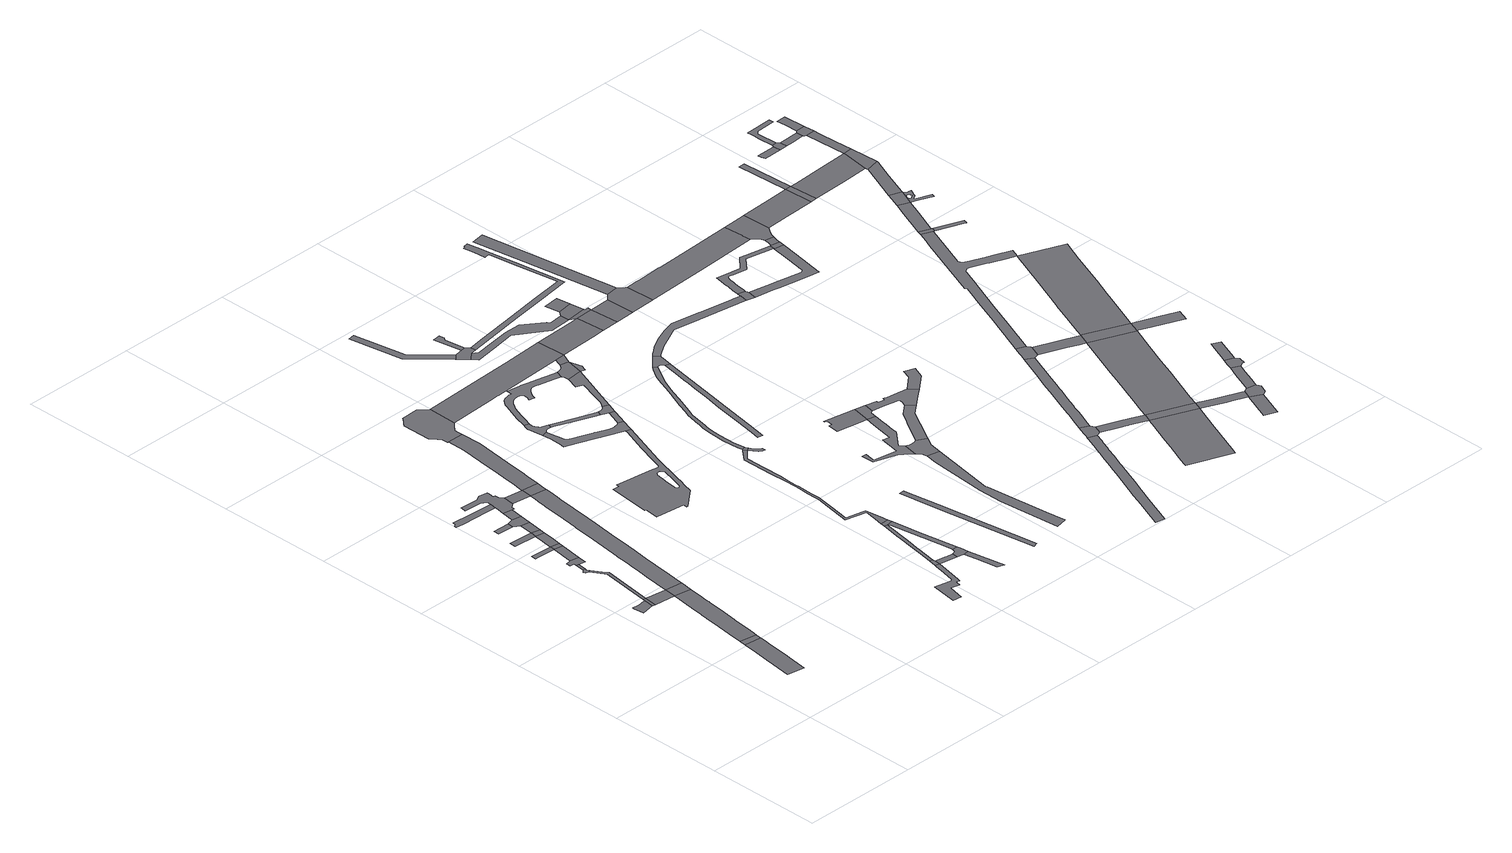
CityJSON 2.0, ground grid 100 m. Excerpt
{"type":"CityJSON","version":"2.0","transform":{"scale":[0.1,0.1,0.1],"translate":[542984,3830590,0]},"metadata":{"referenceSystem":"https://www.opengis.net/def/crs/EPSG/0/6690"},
"CityObjects":{
"road1":{"type":"Road","attributes":{"RoadStructureAttribute.sectionType":"1"},"geometry":[{"type":"MultiSurface","lod":"1","boundaries":[[[0,1,2,3,4,5,6,7,8,9,10,11,12,13,14,15]]]}]},
"road2":{"type":"Road","geometry":[{"type":"MultiSurface","lod":"1","boundaries":[[[16,0,15,17]]]}]},
"road3":{"type":"Road","geometry":[{"type":"MultiSurface","lod":"1","boundaries":[[[18,19,20,21,22,23,24,25]]]}]},
"road4":{"type":"Road","geometry":[{"type":"MultiSurface","lod":"1","boundaries":[[[26,25,24,27,28]]]}]},
"road5":{"type":"Road","attributes":{"RoadStructureAttribute.sectionType":"1"},"geometry":[{"type":"MultiSurface","lod":"1","boundaries":[[[29,30,31,32,33,34,35,36,37,38,16,17,39,40,41,42,43,44,45,46,47,48,49,50,51]]]}]},
"road6":{"type":"Road","attributes":{"RoadStructureAttribute.sectionType":"1"},"geometry":[{"type":"MultiSurface","lod":"1","boundaries":[[[52,28,27,29,53]]]}]},
"road7":{"type":"Road","attributes":{"RoadStructureAttribute.sectionType":"1"},"geometry":[{"type":"MultiSurface","lod":"1","boundaries":[[[54,55,56,57,58,59,60,61,26,28]]]}]},
"road8":{"type":"Road","geometry":[{"type":"MultiSurface","lod":"1","boundaries":[[[62,63,64,65,66,67,68,69,58,57,70,71]]]}]},
"road9":{"type":"Road","attributes":{"RoadStructureAttribute.sectionType":"1"},"geometry":[{"type":"MultiSurface","lod":"1","boundaries":[[[72,62,71,73]]]}]},
"road10":{"type":"Road","geometry":[{"type":"MultiSurface","lod":"1","boundaries":[[[74,75,76,77,72,73,78,79]]]}]},
"road11":{"type":"Road","attributes":{"RoadStructureAttribute.sectionType":"1"},"geometry":[{"type":"MultiSurface","lod":"1","boundaries":[[[80,81,82,83,84,85]]]}]},
"road12":{"type":"Road","geometry":[{"type":"MultiSurface","lod":"1","boundaries":[[[53,29,51,86,87]]]}]},
"road13":{"type":"Road","attributes":{"RoadStructureAttribute.sectionType":"1"},"geometry":[{"type":"MultiSurface","lod":"1","boundaries":[[[84,74,79,88]]]}]},
"road14":{"type":"Road","attributes":{"RoadStructureAttribute.sectionType":"1"},"geometry":[{"type":"MultiSurface","lod":"1","boundaries":[[[89,90,91,92]]]}]},
"road15":{"type":"Road","geometry":[{"type":"MultiSurface","lod":"1","boundaries":[[[85,84,88,93]]]}]},
"road16":{"type":"Road","geometry":[{"type":"MultiSurface","lod":"1","boundaries":[[[94,95,96,97]]]}]},
"road17":{"type":"Road","attributes":{"RoadStructureAttribute.sectionType":"1"},"geometry":[{"type":"MultiSurface","lod":"1","boundaries":[[[91,98,99,100,85,93,101,102]]]}]},
"road18":{"type":"Road","geometry":[{"type":"MultiSurface","lod":"1","boundaries":[[[103,104,105,106,107,108,109,110,111]]]}]},
"road19":{"type":"Road","geometry":[{"type":"MultiSurface","lod":"1","boundaries":[[[92,91,102,112]]]}]},
"road20":{"type":"Road","attributes":{"RoadStructureAttribute.sectionType":"1"},"geometry":[{"type":"MultiSurface","lod":"1","boundaries":[[[113,92,112,114]]]}]},
"road21":{"type":"Road","geometry":[{"type":"MultiSurface","lod":"1","boundaries":[[[115,97,96,113,114,116]]]}]},
"road22":{"type":"Road","attributes":{"RoadStructureAttribute.sectionType":"1"},"geometry":[{"type":"MultiSurface","lod":"1","boundaries":[[[117,115,116,118]]]}]},
"road23":{"type":"Road","attributes":{"RoadStructureAttribute.sectionType":"1"},"geometry":[{"type":"MultiSurface","lod":"1","boundaries":[[[119,120,121,122,123,124,125,126,111,110,127,117,118,128,129,130,131,132,133,134,135,136,137]]]}]},
"road24":{"type":"Road","attributes":{"RoadStructureAttribute.sectionType":"1"},"geometry":[{"type":"MultiSurface","lod":"1","boundaries":[[[138,139,140,141,142,143,144,145,146,147,148,149,150,151,152,153,154,155,156,157,53,87,158,159,160,161,162,163,164,165,166,167,168,169,170,171,172,173]]]}]},
"road25":{"type":"Road","attributes":{"RoadStructureAttribute.sectionType":"1"},"geometry":[{"type":"MultiSurface","lod":"1","boundaries":[[[174,131,130,175,138,176]]]}]},
"road26":{"type":"Road","geometry":[{"type":"MultiSurface","lod":"1","boundaries":[[[176,138,173,177,178]]]}]},
"road27":{"type":"Road","attributes":{"RoadStructureAttribute.sectionType":"1"},"geometry":[{"type":"MultiSurface","lod":"1","boundaries":[[[179,180,181,182,183,184,185,186,187,188,189,190,191,192,193,176,178]]]}]},
"road28":{"type":"Road","attributes":{"RoadStructureAttribute.sectionType":"1"},"geometry":[{"type":"MultiSurface","lod":"1","boundaries":[[[194,195,196,197,198,199,200,201,202,203,204,205,206,207,208,209]]]}]},
"road29":{"type":"Road","geometry":[{"type":"MultiSurface","lod":"1","boundaries":[[[210,211,212,213,214,215,216,217,218,219,220,221,184,183,222,223,224,225,226]]]}]},
"road30":{"type":"Road","geometry":[{"type":"MultiSurface","lod":"1","boundaries":[[[227,194,209,228,229]]]}]},
"road31":{"type":"Road","geometry":[{"type":"MultiSurface","lod":"1","boundaries":[[[230,231,232,233,234,235,236,237,238,239,240,241,242,243,244,245,246,247,248,249,250,251,252,253],[254,255,256,257,258,259,260,261,262,263,264,265,266,267,268,269,270,271,272,273,274,275]]]}]},
"road32":{"type":"Road","attributes":{"RoadStructureAttribute.sectionType":"1"},"geometry":[{"type":"MultiSurface","lod":"1","boundaries":[[[276,277,228,209,278,279,280]]]}]},
"road33":{"type":"Road","attributes":{"RoadStructureAttribute.sectionType":"1"},"geometry":[{"type":"MultiSurface","lod":"1","boundaries":[[[281,282,283,284,285,286,227,229,287,288,289,290,291,292,293]]]}]},
"road34":{"type":"Road","attributes":{"RoadStructureAttribute.sectionType":"1"},"geometry":[{"type":"MultiSurface","lod":"1","boundaries":[[[294,295,296,297,298]]]}]},
"road35":{"type":"Road","geometry":[{"type":"MultiSurface","lod":"1","boundaries":[[[299,300,301,302,303,280,279,304,305,295,294]]]}]},
"road36":{"type":"Road","geometry":[{"type":"MultiSurface","lod":"1","boundaries":[[[306,307,308,309,310,311,312,313,314,315,316,317,318,319,320,321,322,323,324]]]}]},
"road37":{"type":"Road","attributes":{"RoadStructureAttribute.sectionType":"1"},"geometry":[{"type":"MultiSurface","lod":"1","boundaries":[[[325,326,327,293,328,329,330,331,301,300]]]}]},
"road38":{"type":"Road","geometry":[{"type":"MultiSurface","lod":"1","boundaries":[[[332,333,281,293,327]]]}]},
"road39":{"type":"Road","attributes":{"RoadStructureAttribute.sectionType":"1"},"geometry":[{"type":"MultiSurface","lod":"1","boundaries":[[[334,335,336,337,338,339,340,341,342,343,344,345,346,347,313,312,348,349,350,351,352,353,354,355,356,357,358,232,231,359,360,361,362]]]}]},
"road40":{"type":"Road","attributes":{"RoadStructureAttribute.sectionType":"1"},"geometry":[{"type":"MultiSurface","lod":"1","boundaries":[[[363,364,365,366,367,368,369,370,371,372,373,374,375,376,333,332,377,378,379,380,381,382,383,384,385,386,387,388,389,390,391,392,393]]]}]},
"road41":{"type":"Road","attributes":{"RoadStructureAttribute.sectionType":"1"},"geometry":[{"type":"MultiSurface","lod":"1","boundaries":[[[394,395,396,319,318,397,398,399,400,401,402]]]}]},
"road42":{"type":"Road","attributes":{"RoadStructureAttribute.sectionType":"1"},"geometry":[{"type":"MultiSurface","lod":"1","boundaries":[[[403,404,405,406,407,408,409,410,411,412,413,414,415,416,417,418,419,420,421,306,324,422,423,424,425,426,427,428,429,430,431,432,433,434,435,436,437,438,439,440,441,442,443,444,445,446,447,448,449,450]]]}]},
"road43":{"type":"Road","geometry":[{"type":"MultiSurface","lod":"1","boundaries":[[[451,452,453,454,455,456,457,458]]]}]},
"road44":{"type":"Road","geometry":[{"type":"MultiSurface","lod":"1","boundaries":[[[459,460,461,362,361,462,463]]]}]},
"road45":{"type":"Road","attributes":{"function":"3","RoadStructureAttribute.sectionType":"1"},"geometry":[{"type":"MultiSurface","lod":"1","boundaries":[[[464,465,466,226,225,467,468,469,470,471,472,473]]]}]},
"road46":{"type":"Road","geometry":[{"type":"MultiSurface","lod":"1","boundaries":[[[474,475,476,402,401,459,463,477]]]}]},
"road47":{"type":"Road","geometry":[{"type":"MultiSurface","lod":"1","boundaries":[[[478,479,480,363,393,481]]]}]},
"road48":{"type":"Road","geometry":[{"type":"MultiSurface","lod":"1","boundaries":[[[482,483,484,485,486,487,488,481,393]]]}]},
"road49":{"type":"Road","attributes":{"RoadStructureAttribute.sectionType":"1"},"geometry":[{"type":"MultiSurface","lod":"1","boundaries":[[[489,490,491,492,493,494]]]}]},
"road50":{"type":"Road","geometry":[{"type":"MultiSurface","lod":"1","boundaries":[[[495,496,497,498,494,493,499,500,501,502,503]]]}]},
"road51":{"type":"Road","attributes":{"RoadStructureAttribute.sectionType":"1"},"geometry":[{"type":"MultiSurface","lod":"1","boundaries":[[[504,505,506,507,508,509,510,511,512,513,474,477]]]}]},
"road52":{"type":"Road","attributes":{"RoadStructureAttribute.sectionType":"1"},"geometry":[{"type":"MultiSurface","lod":"1","boundaries":[[[514,515,516,517,497,496]]]}]},
"road53":{"type":"Road","geometry":[{"type":"MultiSurface","lod":"1","boundaries":[[[518,519,520,521,522,450,449,523,524,507,506,525]]]}]},
"road54":{"type":"Road","attributes":{"RoadStructureAttribute.sectionType":"1"},"geometry":[{"type":"MultiSurface","lod":"1","boundaries":[[[526,527,528,529,530,531,532,533,534,535,536,537,538,539,540,541,542,543,544,480,479,545,546,547,548,549,550,551,552,553,554,555,556,557,558,559,560,561,562,563,564]]]}]},
"road55":{"type":"Road","attributes":{"RoadStructureAttribute.sectionType":"1"},"geometry":[{"type":"MultiSurface","lod":"1","boundaries":[[[565,566,567,568,569,570,571,572,573,574,575]]]}]},
"road56":{"type":"Road","geometry":[{"type":"MultiSurface","lod":"1","boundaries":[[[576,577,578,525,506]]]}]},
"road57":{"type":"Road","geometry":[{"type":"MultiSurface","lod":"1","boundaries":[[[473,472,579,518,525]]]}]},
"road58":{"type":"Road","attributes":{"RoadStructureAttribute.sectionType":"1"},"geometry":[{"type":"MultiSurface","lod":"1","boundaries":[[[580,581,582,583,584,585,586,587,588,589,590,591,592,593,594,595,596,597,598]]]}]},
"road59":{"type":"Road","attributes":{"RoadStructureAttribute.sectionType":"1"},"geometry":[{"type":"MultiSurface","lod":"1","boundaries":[[[599,600,601,602,603,604,501,500,605,606,607,608,609,610]]]}]},
"road60":{"type":"Road","attributes":{"RoadStructureAttribute.sectionType":"1"},"geometry":[{"type":"MultiSurface","lod":"1","boundaries":[[[611,612,613,614,615,616,617,618,619,620,621,622,623,624,625,626,627,628,629,630,631,632,633]]]}]},
"road61":{"type":"Road","geometry":[{"type":"MultiSurface","lod":"1","boundaries":[[[634,635,636,637,626,625,638,639,565,575,640,641,642,643]]]}]},
"road62":{"type":"Road","geometry":[{"type":"MultiSurface","lod":"1","boundaries":[[[644,645,646,647,648,649,650,651,611,652]]]}]},
"road63":{"type":"Road","geometry":[{"type":"MultiSurface","lod":"1","boundaries":[[[653,654,655,656,526,564,657,658,659,660,580,598,661,662]]]}]},
"road64":{"type":"Road","attributes":{"function":"3","RoadStructureAttribute.sectionType":"1"},"geometry":[{"type":"MultiSurface","lod":"1","boundaries":[[[663,664,464,473,665,666]]]}]},
"road65":{"type":"Road","geometry":[{"type":"MultiSurface","lod":"1","boundaries":[[[652,611,633,667,668,669]]]}]},
"road66":{"type":"Road","attributes":{"RoadStructureAttribute.sectionType":"1"},"geometry":[{"type":"MultiSurface","lod":"1","boundaries":[[[670,671,672,673,674,643,642,675,676,677,678,679]]]}]},
"road67":{"type":"Road","attributes":{"RoadStructureAttribute.sectionType":"1"},"geometry":[{"type":"MultiSurface","lod":"1","boundaries":[[[680,681,682,683,684,685,686,687,688,689,690,691,692,693,694,695,696,697,698,503,502]]]}]},
"road68":{"type":"Road","attributes":{"RoadStructureAttribute.sectionType":"1"},"geometry":[{"type":"MultiSurface","lod":"1","boundaries":[[[699,700,701,702,703,704,705,706,707,708,709,710,711,712,713,714,715,716,717,718,719,720,721,722,723,724,725,726,727,728,729,730,731,732]]]}]},
"road69":{"type":"Road","geometry":[{"type":"MultiSurface","lod":"1","boundaries":[[[733,663,666,734]]]}]},
"road70":{"type":"Road","attributes":{"RoadStructureAttribute.sectionType":"1"},"geometry":[{"type":"MultiSurface","lod":"1","boundaries":[[[735,736,737,609,663,733]]]}]},
"road71":{"type":"Road","geometry":[{"type":"MultiSurface","lod":"1","boundaries":[[[738,739,610,609,737]]]}]},
"road72":{"type":"Road","geometry":[{"type":"MultiSurface","lod":"1","boundaries":[[[740,741,739,738]]]}]},
"road73":{"type":"Road","attributes":{"RoadStructureAttribute.sectionType":"1"},"geometry":[{"type":"MultiSurface","lod":"1","boundaries":[[[742,743,744,745,746,747,748,749,669,668,750,751,752,753,754,755,756,670,679,757,758,759]]]}]},
"road74":{"type":"Road","attributes":{"function":"3","RoadStructureAttribute.sectionType":"1"},"geometry":[{"type":"MultiSurface","lod":"1","boundaries":[[[760,733,734,761]]]}]},
"road75":{"type":"Road","attributes":{"RoadStructureAttribute.sectionType":"1"},"geometry":[{"type":"MultiSurface","lod":"1","boundaries":[[[762,763,764,765,766,767,768,769,770,771,772,773,774,775,653,662,776,777,778,779,780,781,782,783,784,785]]]}]},
"road76":{"type":"Road","geometry":[{"type":"MultiSurface","lod":"1","boundaries":[[[786,787,788,699,732,789,790,791,792]]]}]},
"road77":{"type":"Road","geometry":[{"type":"MultiSurface","lod":"1","boundaries":[[[793,794,795,796,797,798,760,761,799,800,801,802]]]}]},
"road78":{"type":"Road","geometry":[{"type":"MultiSurface","lod":"1","boundaries":[[[803,804,805,806,759,758]]]}]},
"road79":{"type":"Road","attributes":{"RoadStructureAttribute.sectionType":"1"},"geometry":[{"type":"MultiSurface","lod":"1","boundaries":[[[807,808,809,810,796,795]]]}]},
"road80":{"type":"Road","attributes":{"RoadStructureAttribute.sectionType":"1"},"geometry":[{"type":"MultiSurface","lod":"1","boundaries":[[[811,812,813,814,791,790,815,816,817,818,819,820,821,822]]]}]},
"road81":{"type":"Road","attributes":{"function":"3","RoadStructureAttribute.sectionType":"1"},"geometry":[{"type":"MultiSurface","lod":"1","boundaries":[[[821,823,824,825,826,827,828,829,830,831,832,833,834,835]]]}]},
"road82":{"type":"Road","attributes":{"RoadStructureAttribute.sectionType":"1"},"geometry":[{"type":"MultiSurface","lod":"1","boundaries":[[[836,837,838,839,840,841,842,843,844,845,786,792,846,847,848,849,850,851,852,853,854,855,856,857]]]}]},
"road83":{"type":"Road","geometry":[{"type":"MultiSurface","lod":"1","boundaries":[[[858,859,785,784,860,861,862,863]]]}]},
"road84":{"type":"Road","geometry":[{"type":"MultiSurface","lod":"1","boundaries":[[[822,821,835,864]]]}]},
"road85":{"type":"Road","attributes":{"function":"3","RoadStructureAttribute.sectionType":"1"},"geometry":[{"type":"MultiSurface","lod":"1","boundaries":[[[865,866,867,868,869,870,871,872,873,802,801,874,875]]]}]},
"road86":{"type":"Road","geometry":[{"type":"MultiSurface","lod":"1","boundaries":[[[876,877,878,879,880,836,857,881,882,883,884,885,886,887]]]}]},
"road87":{"type":"Road","attributes":{"RoadStructureAttribute.sectionType":"1"},"geometry":[{"type":"MultiSurface","lod":"1","boundaries":[[[888,889,890,891,892,893,894,895,858,863,896,897,898,899,900,901,902,903,904,905,906,907,908,909,910]]]}]},
"road88":{"type":"Road","attributes":{"RoadStructureAttribute.sectionType":"1"},"geometry":[{"type":"MultiSurface","lod":"1","boundaries":[[[911,912,913,914,915,916,917,918,919,861,860,920,921,922,923,924,925,926,927]]]}]},
"road89":{"type":"Road","attributes":{"RoadStructureAttribute.sectionType":"1"},"geometry":[{"type":"MultiSurface","lod":"1","boundaries":[[[928,929,930,931,864,835,932,933,934,935,936,937]]]}]},
"road90":{"type":"Road","attributes":{"function":"3","RoadStructureAttribute.sectionType":"1"},"geometry":[{"type":"MultiSurface","lod":"1","boundaries":[[[938,939,940,941,942,943,822,864,944,945,946,947,948,949]]]}]},
"road91":{"type":"Road","attributes":{"RoadStructureAttribute.sectionType":"1"},"geometry":[{"type":"MultiSurface","lod":"1","boundaries":[[[936,950,951,952,953]]]}]},
"road92":{"type":"Road","attributes":{"RoadStructureAttribute.sectionType":"1"},"geometry":[{"type":"MultiSurface","lod":"1","boundaries":[[[954,884,883,955,956,957,938,958]]]}]},
"road93":{"type":"Road","geometry":[{"type":"MultiSurface","lod":"1","boundaries":[[[959,960,937,936,953,961,962,963,964,965]]]}]},
"road94":{"type":"Road","geometry":[{"type":"MultiSurface","lod":"1","boundaries":[[[910,909,911,927,966,967]]]}]},
"road95":{"type":"Road","attributes":{"RoadStructureAttribute.sectionType":"1"},"geometry":[{"type":"MultiSurface","lod":"1","boundaries":[[[968,969,970,971,959,965,972,973,974,975,976]]]}]},
"road96":{"type":"Road","attributes":{"RoadStructureAttribute.sectionType":"1"},"geometry":[{"type":"MultiSurface","lod":"1","boundaries":[[[977,978,967,966,979,980]]]}]},
"road97":{"type":"Road","geometry":[{"type":"MultiSurface","lod":"1","boundaries":[[[981,958,938,949,982,983]]]}]},
"road98":{"type":"Road","geometry":[{"type":"MultiSurface","lod":"1","boundaries":[[[984,985,867,866,865,875,986,987,977,980,988,989,990]]]}]},
"road99":{"type":"Road","geometry":[{"type":"MultiSurface","lod":"1","boundaries":[[[991,992,968,976,993,994,995,996,997]]]}]},
"road100":{"type":"Road","attributes":{"RoadStructureAttribute.sectionType":"1"},"geometry":[{"type":"MultiSurface","lod":"1","boundaries":[[[998,999,1000,1001,1002,1003,1004,1005,1006,1007,876,887,1008,1009,1010,1011,1012,1013,1014,1015,1016,1017,1018,1019,1020,1021,1022,1023,1024,1025,1026,1027,1028,1029,1030,1031,1032,1033]]]}]},
"road101":{"type":"Road","attributes":{"RoadStructureAttribute.sectionType":"1"},"geometry":[{"type":"MultiSurface","lod":"1","boundaries":[[[1034,1035,1036,991,997,1037,1038,1039]]]}]},
"road102":{"type":"Road","attributes":{"RoadStructureAttribute.sectionType":"1"},"geometry":[{"type":"MultiSurface","lod":"1","boundaries":[[[1040,1041,983,982,1042,1043,1044,1045]]]}]},
"road103":{"type":"Road","attributes":{"function":"3","RoadStructureAttribute.sectionType":"1"},"geometry":[{"type":"MultiSurface","lod":"1","boundaries":[[[1046,1047,984,990,1048,1049]]]}]},
"road104":{"type":"Road","attributes":{"function":"3","RoadStructureAttribute.sectionType":"1"},"geometry":[{"type":"MultiSurface","lod":"1","boundaries":[[[1019,1050,1051,1052,1053,1054,1055,1056,981,983,1057,1058,1059,1060,1061,1062]]]}]},
"road105":{"type":"Road","geometry":[{"type":"MultiSurface","lod":"1","boundaries":[[[1063,998,1033,1064,1065,1066,1067]]]}]},
"road106":{"type":"Road","geometry":[{"type":"MultiSurface","lod":"1","boundaries":[[[1068,1046,1049,1069]]]}]},
"road107":{"type":"Road","attributes":{"RoadStructureAttribute.sectionType":"1"},"geometry":[{"type":"MultiSurface","lod":"1","boundaries":[[[1070,1071,1046,1068]]]}]},
"road108":{"type":"Road","attributes":{"RoadStructureAttribute.sectionType":"1"},"geometry":[{"type":"MultiSurface","lod":"1","boundaries":[[[1072,1073,1074,1063,1067,1075,1076,1077]]]}]},
"road109":{"type":"Road","attributes":{"RoadStructureAttribute.sectionType":"1"},"geometry":[{"type":"MultiSurface","lod":"1","boundaries":[[[1078,1079,1080,1081,1082,1083,1066,1065]]]}]},
"road110":{"type":"Road","geometry":[{"type":"MultiSurface","lod":"1","boundaries":[[[1084,1073,1072,1077,1085]]]}]},
"road111":{"type":"Road","attributes":{"function":"3","RoadStructureAttribute.sectionType":"1"},"geometry":[{"type":"MultiSurface","lod":"1","boundaries":[[[1086,1087,1088,1068,1069,1089,1090,1091]]]}]},
"road112":{"type":"Road","attributes":{"RoadStructureAttribute.sectionType":"1"},"geometry":[{"type":"MultiSurface","lod":"1","boundaries":[[[1092,1093,1094,1095,1096,1097,1085,1077,1098,1099,1100,1101,1102,1103,1104,1105,1106,1107,1108,1109,1110,1111],[1112,1113,1114,1115,1116,1117,1118,1119,1120,1121,1122,1123,1124,1125,1126,1127,1128,1129,1130,1131,1132]]]}]},
"road113":{"type":"Road","geometry":[{"type":"MultiSurface","lod":"1","boundaries":[[[1133,1134,1135,1136,1137,1138]]]}]},
"road114":{"type":"Road","attributes":{"RoadStructureAttribute.sectionType":"1"},"geometry":[{"type":"MultiSurface","lod":"1","boundaries":[[[1139,1140,1141,1142,1143,1084,1085]]]}]},
"road115":{"type":"Road","geometry":[{"type":"MultiSurface","lod":"1","boundaries":[[[1144,1145,1146,1147,1133,1138,1148,1149,1150,1151,1152]]]}]},
"road116":{"type":"Road","attributes":{"RoadStructureAttribute.sectionType":"1"},"geometry":[{"type":"MultiSurface","lod":"1","boundaries":[[[1153,1152,1151,1154,1155]]]}]},
"road117":{"type":"Road","geometry":[{"type":"MultiSurface","lod":"1","boundaries":[[[1156,1086,1091,1157,1158,1143,1142]]]}]},
"road118":{"type":"Road","attributes":{"RoadStructureAttribute.sectionType":"1"},"geometry":[{"type":"MultiSurface","lod":"1","boundaries":[[[1159,1160,1161,1162,1163,1146,1145,1164,1165,1166]]]}]},
"road119":{"type":"Road","attributes":{"RoadStructureAttribute.sectionType":"1"},"geometry":[{"type":"MultiSurface","lod":"1","boundaries":[[[1167,1168,1169,1170,1171,1172,1086,1156]]]}]},
"road120":{"type":"Road","geometry":[{"type":"MultiSurface","lod":"1","boundaries":[[[1173,1174,1175,1153,1155,1176,1170,1169]]]}]},
"road121":{"type":"Road","attributes":{"RoadStructureAttribute.sectionType":"1"},"geometry":[{"type":"MultiSurface","lod":"1","boundaries":[[[1177,1178,1179,1180,1181,1174,1173]]]}]}
},
"vertices":[
[361,1012,0],[345,885,0],[329,765,0],[319,689,0],[311,629,0],[299,529,0],[297,514,0],[445,493,0],[450,528,0],[458,593,0],[459,603,0],[475,717,0],[484,798,0],[499,909,0],[505,958,0],[510,1002,0],
[369,1072,0],[517,1053,0],
[260,1952,0],[202,1942,0],[137,1947,0],[136,1932,0],[149,1848,0],[227,1860,0],[257,1864,0],[272,1951,0],
[275,1974,0],[285,1861,0],[298,1971,0],
[467,1840,0],[455,1741,0],[435,1597,0],[430,1555,0],[426,1523,0],[411,1405,0],[400,1321,0],[392,1260,0],[378,1143,0],[371,1090,0],[524,1108,0],[526,1124,0],[539,1219,0],[549,1304,0],[551,1319,0],[556,1355,0],[566,1436,0],[583,1567,0],[587,1600,0],[588,1612,0],[590,1627,0],[603,1733,0],[615,1820,0],
[308,1970,0],[481,1947,0],
[359,2406,0],[351,2407,0],[342,2423,0],[280,2526,0],[262,2515,0],[322,2413,0],[334,2393,0],[330,2370,0],
[248,2564,0],[245,2559,0],[241,2554,0],[237,2550,0],[233,2546,0],[229,2542,0],[225,2538,0],[234,2521,0],[266,2549,0],[267,2561,0],
[257,2640,0],[277,2637,0],
[269,2717,0],[222,2703,0],[220,2670,0],[261,2667,0],[337,2628,0],[347,2706,0],
[163,2957,0],[115,2961,0],[112,2916,0],[137,2914,0],[294,2904,0],[300,2948,0],
[623,1884,0],[629,1929,0],
[373,2893,0],
[127,3192,0],[123,3137,0],[325,3125,0],[333,3179,0],
[380,2937,0],
[162,3391,0],[158,3341,0],[297,3333,0],[307,3385,0],
[323,3109,0],[313,3039,0],[301,2953,0],[393,3034,0],[404,3114,0],
[201,3670,0],[30,3680,0],[29,3659,0],[5,3639,0],[4,3621,0],[70,3618,0],[312,3607,0],[392,3604,0],[399,3658,0],
[411,3163,0],
[349,3299,0],[428,3288,0],
[364,3401,0],[443,3390,0],
[378,3507,0],[457,3496,0],
[416,3795,0],[371,3770,0],[215,3779,0],[213,3763,0],[209,3730,0],[335,3722,0],[356,3721,0],[403,3693,0],[390,3589,0],[477,3493,0],[481,3522,0],[517,3549,0],[530,3648,0],[525,3654,0],[503,3684,0],[506,3713,0],[487,3716,0],[493,3766,0],[495,3785,0],
[684,3527,0],[677,3470,0],[669,3412,0],[663,3363,0],[662,3357,0],[650,3262,0],[635,3142,0],[617,3004,0],[617,3000,0],[615,2986,0],[600,2870,0],[583,2737,0],[559,2557,0],[554,2519,0],[552,2506,0],[541,2414,0],[533,2351,0],[528,2311,0],[524,2278,0],[508,2165,0],[639,2013,0],[653,2128,0],[666,2232,0],[680,2343,0],[697,2477,0],[716,2627,0],[732,2747,0],[750,2891,0],[758,2956,0],[766,3023,0],[787,3188,0],[799,3282,0],[805,3326,0],[813,3383,0],[821,3446,0],[828,3509,0],
[536,3647,0],[525,3548,0],[697,3627,0],
[835,3562,0],[841,3608,0],
[858,3739,0],[862,3769,0],[886,3964,0],[928,4286,0],[924,4464,0],[779,4461,0],[782,4304,0],[759,4117,0],[747,4022,0],[743,3989,0],[742,3979,0],[716,3768,0],[712,3737,0],[701,3661,0],[698,3636,0],
[2092,767,0],[2090,754,0],[2066,647,0],[2043,549,0],[2028,539,0],[2027,539,0],[2014,541,0],[1884,567,0],[1851,347,0],[1927,335,0],[1958,473,0],[2033,459,0],[2042,499,0],[2072,494,0],[2079,521,0],[2132,760,0],
[970,4884,0],[926,4923,0],[922,4927,0],[771,4922,0],[771,4919,0],[730,4872,0],[707,4846,0],[711,4595,0],[728,4571,0],[772,4513,0],[772,4460,0],[776,4461,0],[923,4502,0],[922,4539,0],[965,4584,0],[991,4610,0],[995,4861,0],
[2106,835,0],[2139,810,0],[2134,830,0],
[1687,3204,0],[1834,3627,0],[1794,3641,0],[1787,3616,0],[1710,3402,0],[1653,3221,0],[1629,3144,0],[1610,3130,0],[1562,3137,0],[1232,3181,0],[1228,3155,0],[1172,3161,0],[1152,2992,0],[1130,2799,0],[1143,2797,0],[1142,2785,0],[1130,2674,0],[1384,2644,0],[1382,2613,0],[1391,2611,0],[1554,2747,0],[1581,2839,0],[1588,2862,0],[1612,2946,0],[1576,2960,0],[1566,2925,0],[1543,2846,0],[1537,2840,0],[1526,2838,0],[1519,2838,0],[1512,2844,0],[1509,2855,0],[1509,2870,0],[1521,2957,0],[1523,2971,0],[1536,3060,0],[1542,3069,0],[1548,3076,0],[1556,3082,0],[1558,3083,0],[1566,3083,0],[1579,3082,0],[1587,3072,0],[1596,3061,0],[1599,3052,0],[1598,3039,0],
[2242,791,0],[2224,794,0],[2221,743,0],[2285,731,0],[2295,784,0],
[2208,1399,0],[2177,1243,0],[2170,1201,0],[2144,1047,0],[2140,1023,0],[2128,950,0],[2168,1018,0],[2171,1035,0],[2184,1110,0],[2190,1145,0],[2231,1371,0],[2234,1388,0],[2238,1393,0],
[2399,726,0],[2348,717,0],[2366,610,0],[2398,430,0],[2453,406,0],
[2387,796,0],[2382,825,0],[2337,824,0],[2332,804,0],[2322,789,0],[2338,722,0],[2342,719,0],
[1324,4221,0],[1318,4203,0],[1311,4183,0],[1304,4166,0],[1314,4116,0],[1315,4108,0],[1325,4031,0],[1375,4046,0],[1380,4051,0],[1387,4056,0],[1400,4062,0],[1415,4067,0],[1440,4064,0],[1453,4098,0],[1389,4124,0],[1382,4134,0],[1374,4144,0],[1361,4174,0],[1363,4209,0],
[2333,1126,0],[2315,1234,0],[2290,1401,0],[2251,1371,0],[2296,1096,0],[2298,1083,0],[2331,867,0],
[2284,1440,0],[2215,1439,0],
[1808,3743,0],[1781,3739,0],[1775,3738,0],[1733,3742,0],[1642,3777,0],[1618,3786,0],[1609,3790,0],[1505,3829,0],[1449,3850,0],[1434,3856,0],[1429,3859,0],[1402,3880,0],[1395,3909,0],[1375,4029,0],[1333,3958,0],[1331,3911,0],[1327,3846,0],[1326,3832,0],[1324,3818,0],[1425,3780,0],[1434,3777,0],[1439,3775,0],[1586,3719,0],[1603,3712,0],[1629,3702,0],[1850,3672,0],[1866,3716,0],[1875,3741,0],[1828,3758,0],
[2206,2846,0],[2123,2752,0],[2123,2750,0],[2125,2482,0],[2132,2329,0],[2132,2252,0],[2133,2224,0],[2124,2097,0],[2127,2042,0],[2128,1994,0],[2104,1877,0],[2066,1659,0],[2249,1621,0],[2230,1513,0],[2278,1481,0],[2259,1626,0],[2256,1638,0],[2254,1643,0],[2243,1646,0],[2091,1679,0],[2121,1862,0],[2147,2012,0],[2144,2089,0],[2148,2217,0],[2147,2252,0],[2149,2327,0],[2151,2412,0],[2149,2579,0],[2148,2741,0],[2148,2744,0],[2229,2825,0],
[1793,3975,0],[1648,4026,0],[1515,4073,0],[1465,4057,0],[1608,4001,0],[1639,3989,0],[1786,3933,0],[1816,3922,0],[1831,3961,0],
[1967,4552,0],[1835,4583,0],[1786,4593,0],[1742,4602,0],[1690,4613,0],[1682,4614,0],[1639,4621,0],[1604,4621,0],[1562,4628,0],[1562,4583,0],[1540,4583,0],[1512,4580,0],[1492,4575,0],[1472,4565,0],[1457,4555,0],[1445,4539,0],[1428,4514,0],[1416,4482,0],[1356,4326,0],[1387,4273,0],[1406,4329,0],[1422,4374,0],[1444,4429,0],[1457,4450,0],[1476,4480,0],[1490,4497,0],[1503,4507,0],[1523,4518,0],[1540,4523,0],[1573,4526,0],[1598,4518,0],[1605,4511,0],[1613,4496,0],[1611,4469,0],[1597,4436,0],[1641,4421,0],[1651,4454,0],[1671,4489,0],[1690,4512,0],[1695,4515,0],[1715,4530,0],[1730,4535,0],[1748,4535,0],[1770,4531,0],[1788,4528,0],[1928,4497,0],[1976,4482,0],[2000,4545,0],
[2689,1320,0],[2656,1538,0],[2642,1628,0],[2598,1622,0],[2618,1490,0],[2653,1257,0],[2780,428,0],[2824,442,0],
[1881,3896,0],[1842,3786,0],[1839,3779,0],[1888,3779,0],[1925,3881,0],
[2189,4922,0],[1839,4904,0],[1469,4885,0],[1381,4631,0],[1409,4632,0],[1477,4636,0],[1482,4636,0],[2108,4669,0],[2111,4670,0],[2202,4674,0],
[1908,3992,0],[1888,3971,0],[1866,3961,0],[1957,3969,0],
[2249,2853,0],[2246,2865,0],[2217,2857,0],[2256,2841,0],
[2257,2788,0],[2280,2756,0],[2303,2738,0],[2324,2734,0],[2327,2766,0],[2295,2788,0],[2267,2823,0],
[1391,5508,0],[1313,5955,0],[1254,5944,0],[1335,5480,0],[1604,5196,0],[1647,5238,0],
[1788,5233,0],[1760,5255,0],[1723,5250,0],[1664,5240,0],[1669,5128,0],[1681,5115,0],[1742,5173,0],[1801,5182,0],[1793,5229,0],
[2000,4089,0],[2073,4285,0],[2128,4434,0],[1994,4422,0],[1957,4315,0],[2017,4290,0],[2014,4281,0],[1967,4132,0],[1949,4079,0],[1935,4037,0],
[1736,5435,0],[1753,5457,0],[1747,5503,0],[1678,5494,0],
[2087,4601,0],[2075,4581,0],[2062,4566,0],[2045,4555,0],[2027,4550,0],[1988,4472,0],[1993,4452,0],[2159,4581,0],
[2539,4093,0],[2522,4073,0],[2495,4030,0],[2470,3992,0],[2451,3945,0],[2412,3842,0],[2389,3784,0],[2351,3689,0],[2312,3598,0],[2280,3505,0],[2262,3459,0],[2232,3328,0],[2227,3309,0],[2215,3260,0],[2206,3190,0],[2201,3135,0],[2197,3040,0],[2201,2965,0],[2209,2895,0],[2241,2883,0],[2233,2965,0],[2234,3108,0],[2236,3190,0],[2248,3255,0],[2254,3284,0],[2267,3340,0],[2287,3446,0],[2310,3501,0],[2339,3579,0],[2371,3661,0],[2405,3754,0],[2418,3785,0],[2439,3837,0],[2461,3890,0],[2488,3940,0],[2518,3995,0],[2545,4033,0],[2560,4058,0],[2567,4071,0],
[3096,1829,0],[3077,1726,0],[3038,1234,0],[3040,1023,0],[3094,494,0],[3194,513,0],[3170,692,0],[3121,1132,0],[3107,1227,0],[3105,1246,0],[3204,1810,0],
[2166,4422,0],[2188,4477,0],[2185,4494,0],
[2097,4623,0],
[2620,4044,0],[2601,3939,0],[2572,3788,0],[2572,3786,0],[2551,3678,0],[2525,3530,0],[2491,3375,0],[2470,3230,0],[2449,3105,0],[2448,3098,0],[2423,2969,0],[2406,2892,0],[2453,2883,0],[2485,3061,0],[2522,3268,0],[2584,3601,0],[2616,3787,0],[2653,4002,0],[2659,4036,0],
[2438,5040,0],[2423,5068,0],[2262,5190,0],[2121,5190,0],[1923,5159,0],[1793,5139,0],[1722,5072,0],[1909,5101,0],[2114,5133,0],[2376,4965,0],[2560,4975,0],[2557,5053,0],
[3137,2484,0],[3129,2442,0],[3115,2370,0],[3083,2201,0],[3022,2213,0],[2988,2039,0],[2789,2074,0],[2785,2084,0],[2802,2165,0],[2761,2168,0],[2762,2056,0],[2970,1993,0],[2994,1970,0],[3041,1927,0],[3056,1914,0],[3079,2041,0],[3064,2059,0],[3046,2078,0],[3165,2217,0],[3172,2262,0],[3187,2342,0],[3193,2380,0],[3210,2471,0],
[3162,2027,0],[3122,2027,0],[3101,2032,0],[3092,2034,0],[3088,1879,0],[3094,1859,0],[3224,1923,0],[3235,1938,0],[3266,1992,0],[3187,2037,0],
[2898,2694,0],[2896,2682,0],[2918,2677,0],[2914,2649,0],[2911,2622,0],[2884,2627,0],[2872,2532,0],[3074,2496,0],[3168,2643,0],
[2643,4198,0],[2633,4189,0],[2596,4151,0],[2552,4108,0],[2577,4076,0],[2594,4076,0],[2612,4066,0],[2620,4056,0],[2675,4122,0],[2681,4154,0],
[2620,4945,0],[2540,4941,0],[2523,4691,0],[2637,4697,0],
[3220,2525,0],[3244,2540,0],[3261,2625,0],
[3465,2425,0],[3374,2349,0],[3322,2264,0],[3310,2243,0],[3214,2083,0],[3364,2162,0],[3368,2169,0],[3422,2265,0],[3439,2295,0],[3524,2363,0],
[1933,5202,0],[2323,5263,0],[2641,5312,0],[2906,5353,0],[2833,5802,0],[2800,6008,0],[2785,6098,0],[2765,6214,0],[2728,6210,0],[2729,6199,0],[2707,6196,0],[2719,6101,0],[2732,5997,0],[2774,6004,0],[2807,5798,0],[2872,5396,0],[2582,5351,0],[2310,5309,0],[1945,5252,0],
[4090,1165,0],[4084,1150,0],[4065,1104,0],[4033,1026,0],[4025,1005,0],[3994,927,0],[3986,907,0],[3972,872,0],[3937,783,0],[3929,764,0],[3881,647,0],[3834,529,0],[3775,380,0],[3730,268,0],[3678,133,0],[3634,23,0],[3630,15,0],[3713,2,0],[3817,269,0],[3869,398,0],[3913,509,0],[3961,626,0],[4003,734,0],[4008,748,0],[4009,749,0],[4010,751,0],[4056,864,0],[4085,940,0],[4097,970,0],[4122,1033,0],[4136,1066,0],[4140,1078,0],[4157,1121,0],[4163,1136,0],
[2773,4953,0],[2792,4705,0],
[2773,4986,0],[2737,4985,0],[2736,4997,0],
[2720,5116,0],[2589,5098,0],
[2704,5240,0],[2571,5225,0],
[3548,2575,0],[3451,2589,0],[3436,2597,0],[3421,2599,0],[3414,2577,0],[3364,2587,0],[3356,2589,0],[3361,2606,0],[3341,2525,0],[3460,2507,0],[3472,2504,0],[3480,2503,0],[3487,2493,0],[3485,2468,0],[3475,2443,0],[3618,2439,0],[3691,2498,0],[3634,2562,0],
[2953,4962,0],[2963,4713,0],
[3617,4310,0],[3610,4311,0],[3583,4315,0],[3304,4363,0],[3298,4364,0],[3054,4407,0],[2951,4377,0],[2894,4354,0],[2847,4335,0],[2837,4331,0],[2787,4303,0],[2737,4272,0],[2698,4242,0],[2668,4219,0],[2698,4169,0],[2731,4192,0],[2805,4240,0],[2875,4271,0],[3004,4337,0],[3237,4300,0],[3389,4274,0],[3587,4241,0],[3654,4229,0],[3667,4301,0],
[4142,1299,0],[4113,1225,0],[4099,1187,0],[4177,1142,0],[4204,1152,0],[4233,1227,0],[4215,1264,0],
[3162,4980,0],[3111,5021,0],[3111,5025,0],[3002,5011,0],[2999,5007,0],[2970,4979,0],[2967,4714,0],[3174,4724,0],[3180,4725,0],[3171,4973,0],
[3828,2611,0],[3869,2711,0],[3785,2746,0],[3755,2665,0],
[3048,5441,0],[2928,6222,0],[2819,6205,0],[2889,5749,0],
[4488,1124,0],[4444,1142,0],[4443,1143,0],[4308,1197,0],[4343,1096,0],[4414,1069,0],[4417,1067,0],[4424,1065,0],[4444,1057,0],[4459,1050,0],[4572,1003,0],[4602,1077,0],
[4541,923,0],[4479,769,0],[4447,691,0],[4429,645,0],[4406,584,0],[4373,506,0],[4339,416,0],[4329,391,0],[4701,251,0],[4712,278,0],[4770,422,0],[4857,639,0],[4943,853,0],
[4515,2227,0],[4434,2027,0],[4379,1893,0],[4341,1797,0],[4337,1787,0],[4284,1652,0],[4270,1619,0],[4225,1504,0],[4215,1480,0],[4183,1402,0],[4230,1302,0],[4234,1314,0],[4273,1410,0],[4289,1451,0],[4313,1511,0],[4326,1543,0],[4363,1637,0],[4403,1737,0],[4415,1767,0],[4436,1817,0],[4486,1943,0],[4586,2188,0],
[3673,4335,0],[3667,4304,0],[3730,4215,0],[3744,4295,0],[3739,4305,0],[3737,4320,0],
[4972,927,0],
[4252,4858,0],[4252,4859,0],[4243,5027,0],[3789,5004,0],[3763,5003,0],[3541,4992,0],[3515,4990,0],[3307,4980,0],[3275,4978,0],[3709,4752,0],[4256,4781,0],
[4573,2371,0],[4559,2337,0],[4548,2310,0],[4538,2284,0],[4533,2272,0],[4611,2196,0],[4619,2199,0],[4626,2201,0],[4668,2302,0],[4664,2310,0],[4660,2318,0],[4648,2340,0],
[4095,4655,0],[4031,4668,0],[3929,4559,0],[3755,4590,0],[3719,4597,0],[3697,4475,0],[3694,4456,0],[3682,4389,0],[3742,4349,0],[3749,4393,0],[3758,4444,0],[3762,4463,0],[3770,4510,0],[3777,4530,0],[3787,4543,0],[3802,4545,0],[3833,4540,0],[3952,4519,0],[4048,4623,0],[4085,4615,0],[4269,4577,0],[4289,4573,0],[4297,4617,0],
[4291,4568,0],[4263,4402,0],[4235,4240,0],[4230,4222,0],[4220,4212,0],[4203,4207,0],[3973,4251,0],[3906,4264,0],[3873,4270,0],[3891,4187,0],[3946,4177,0],[4148,4141,0],[4193,4134,0],[4300,4118,0],[4301,4125,0],[4349,4398,0],[4376,4553,0],
[5318,785,0],[5170,846,0],[5123,865,0],[5110,870,0],[5110,784,0],[5142,771,0],[5181,755,0],[5288,712,0],[5304,705,0],[5336,778,0],
[4993,2055,0],[4912,1854,0],[4831,1651,0],[4792,1553,0],[4679,1268,0],[4628,1141,0],[4999,996,0],[5017,1040,0],[5144,1357,0],[5202,1502,0],[5279,1695,0],[5363,1903,0],
[5204,454,0],[5309,412,0],[5317,430,0],[5405,652,0],
[4683,2296,0],[4640,2196,0],[4848,2113,0],[4935,2078,0],[5033,2157,0],
[5377,796,0],[5338,777,0],[5410,654,0],[5441,670,0],[5477,743,0],[5459,778,0],[5458,781,0],
[4384,4602,0],[4308,4615,0],
[5487,1069,0],[5460,1004,0],[5437,944,0],[5387,820,0],[5461,790,0],[5465,800,0],[5488,858,0],[5527,958,0],[5561,1039,0],
[4323,4693,0],[4318,4653,0],[4391,4639,0],[4400,4679,0],
[5035,2162,0],[5366,1909,0],[5405,2009,0],
[4451,5037,0],[4404,5035,0],[4297,4750,0],[4317,4720,0],[4408,4709,0],[4427,4741,0],[4464,4792,0],
[5530,1177,0],[5507,1121,0],[5581,1048,0],[5598,1056,0],[5614,1052,0],[5625,1110,0],[5604,1148,0],
[5177,3938,0],[5141,3846,0],[5127,3812,0],[5115,3781,0],[4997,3477,0],[4885,3201,0],[4902,3191,0],[4809,2960,0],[4726,2754,0],[4611,2466,0],[4773,2652,0],[4865,2882,0],[5006,3233,0],[5050,3343,0],[5056,3357,0],[5072,3366,0],[5093,3378,0],[5115,3371,0],[5251,3316,0],[5261,3312,0],[5384,3263,0],[5464,3232,0],[5495,3306,0],[5370,3355,0],[5303,3382,0],[5290,3387,0],[5272,3394,0],[5145,3444,0],[5141,3446,0],[5125,3453,0],[5117,3477,0],[5111,3494,0],[5166,3634,0],[5225,3782,0],[5237,3813,0],[5271,3898,0],
[5617,1395,0],[5593,1336,0],[5536,1192,0],[5610,1164,0],[5656,1280,0],[5690,1365,0],
[5753,1871,0],[5611,1927,0],[5481,1863,0],[5713,1769,0],[5732,1761,0],[5770,1864,0],
[4916,5061,0],[4740,5052,0],[4665,4802,0],[4929,4815,0],
[5457,3213,0],[5330,2895,0],[5265,2735,0],[5199,2573,0],[5194,2560,0],[5115,2361,0],[5057,2215,0],[5429,2067,0],[5551,2374,0],[5566,2412,0],[5636,2587,0],[5754,2882,0],[5836,3084,0],
[5191,3974,0],[5278,3898,0],[5285,3898,0],[5292,3932,0],[5286,3935,0],
[4971,5063,0],[4984,4818,0],
[4948,5520,0],[4893,5518,0],
[5338,4332,0],[5334,4333,0],[5299,4248,0],[5288,3942,0],[5372,4149,0],[5431,4294,0],
[5500,3815,0],[5524,3806,0],[5526,3805,0],[5529,3816,0],[5530,3821,0],[5533,3838,0],
[5389,4470,0],[5486,4431,0],
[5556,5093,0],[5311,5080,0],[5027,5066,0],[5013,4820,0],[5287,4832,0],[5524,4844,0],
[5521,4401,0],[5518,4401,0],[5507,4404,0],[5497,4409,0],[5496,4411,0],[5493,4414,0],[5482,4273,0],[5607,4221,0],[5618,4249,0],[5488,4303,0],[5488,4312,0],[5507,4323,0],[5516,4332,0],[5518,4334,0],[5522,4340,0],[5524,4346,0],[5531,4361,0],[5536,4371,0],[5549,4400,0],[5528,4403,0],[5465,4337,0],[5463,4345,0],[5463,4353,0],[5464,4358,0],[5467,4366,0],[5471,4369,0],[5475,4373,0],[5480,4375,0],[5482,4375,0],[5486,4373,0],[5488,4372,0],[5496,4364,0],[5500,4358,0],[5503,4352,0],[5502,4349,0],[5502,4344,0],[5499,4342,0],[5495,4339,0],[5481,4331,0],[5479,4330,0],[5466,4334,0],
[5262,5524,0],[5101,5521,0],[5094,5520,0],[5102,5488,0],[5110,5456,0],[5264,5461,0],
[5488,4438,0],[5573,4650,0],[5646,4831,0],[5653,4848,0],[5529,4817,0],
[5312,5545,0],[5310,5546,0],[5272,5544,0],[5271,5541,0],[5276,5462,0],[5292,5462,0],[5305,5463,0],[5335,5465,0],[5332,5525,0],
[5509,5533,0],[5403,5468,0],[5515,5474,0],
[5637,5096,0],[5525,4842,0],[5526,4833,0],
[5496,5801,0],[5262,5789,0],[5263,5758,0],[5264,5727,0],[5266,5675,0],[5303,5729,0],[5327,5751,0],[5499,5760,0],
[5630,5253,0],[5621,5416,0],[5619,5460,0],[5538,5456,0],[5545,5325,0],[5553,5183,0],
[5614,5558,0],[5534,5554,0],[5524,5546,0],[5525,5466,0],
[5612,5594,0],[5606,5717,0],[5604,5746,0],[5523,5743,0],[5528,5657,0]
]}
